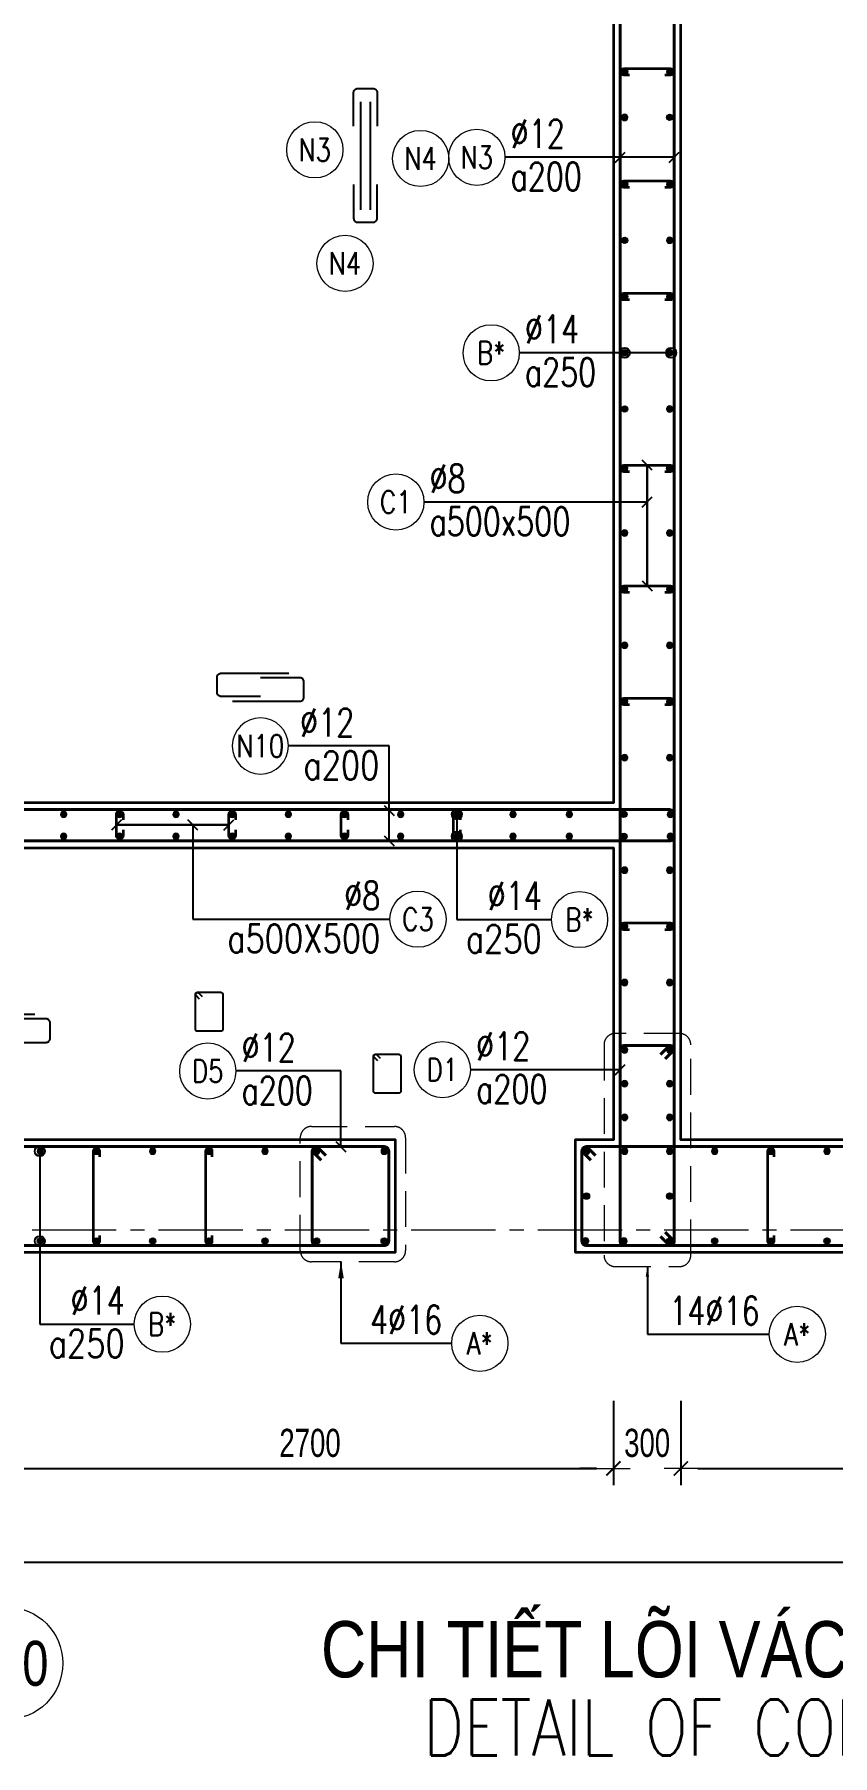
# Model space of a CAD drawing. Header units: millimetres. Extents: x 944027 to 981803, y -83026 to 82675.
# Drawn here: x 949995 to 953547, y -14038 to -6382 of the extents above; entities that cross this region are included whole.
import ezdxf
from ezdxf.enums import TextEntityAlignment as Align

# ---------------------------------------------------------------- set-up
doc = ezdxf.new("R2010")
doc.units = ezdxf.units.MM
doc.header["$MEASUREMENT"] = 0
for name, pattern in [('HIDDEN', [9.525, 6.35, -3.175]), ('HIDDEN2', [4.7625, 3.175, -1.5875]), ('HT_Dim Grid$0$CENTER2', [1.125, 0.75, -0.125, 0.125, -0.125]), ('HT_Grid$0$CENTER2', [1.125, 0.75, -0.125, 0.125, -0.125])]:
    doc.linetypes.add(name, pattern=pattern)
doc.layers.get('0').update_dxf_attribs({"lineweight": 20})
doc.layers.get('Defpoints').update_dxf_attribs({"color": 151, "lineweight": 9})
for name, color, linetype in [('Hidden', 9, 'HIDDEN'), ('Leader', 6, 'Continuous'), ('Ligature', 1, 'Continuous')]:
    doc.layers.add(name, color=color, linetype=linetype)
for name, color, linetype, lineweight in [('HT_Dim Grid$0$NDC_S_AXIS', 5, 'HT_Dim Grid$0$CENTER2', 13), ('HT_Dim Grid$0$NDC_S_SYMBOL', 1, 'Continuous', 15), ('HT_Dim Grid$0$NDC_S_TEXT SYMBOL', 7, 'Continuous', 20), ('HT_Grid$0$NDC_S_AXIS', 5, 'HT_Grid$0$CENTER2', 13), ('KC-LEADER', 153, 'Continuous', 18), ('KC-THEP', 6, 'Continuous', 40), ('NDC_S_ANNO', 7, 'Continuous', 20), ('NDC_S_DIM', 1, 'Continuous', 15), ('NDC_S_ENG TITLE', 3, 'Continuous', 20), ('NDC_S_HIDDEN', 8, 'HIDDEN2', 13), ('NDC_S_LEADER', 1, 'Continuous', 15), ('NDC_S_REBAR', 4, 'Continuous', 35), ('NDC_S_STIRRUP', 4, 'Continuous', 40), ('NDC_S_TEXT SYMBOL', 7, 'Continuous', 20), ('NDC_S_VN TEXT', 7, 'Continuous', 20), ('NDC_S_VN TITLE', 6, 'Continuous', 35), ('NDC_S_WALL', 6, 'Continuous', 35)]:
    doc.layers.add(name, color=color, linetype=linetype, lineweight=lineweight)
doc.styles.add('HT_Dim Grid$0$NDC_ANNO', font='', dxfattribs={"width": 0.8})
doc.styles.add('NDC_ANNO', font='', dxfattribs={"width": 0.8})
doc.styles.add('NDC_DIM', font='', dxfattribs={"width": 0.75})
doc.styles.add('NDC_EN TXT', font='romans.shx', dxfattribs={"width": 0.8})
doc.styles.add('NDC_VIE TXT', font='arial.ttf', dxfattribs={"width": 0.8})
doc.styles.get('HT_Dim Grid$0$NDC_ANNO').set_extended_font_data('Dotum')
doc.styles.get('NDC_ANNO').set_extended_font_data('Dotum')
doc.styles.get('NDC_DIM').set_extended_font_data('Dotum')
doc.dimstyles.new('NDC_dim_30', dxfattribs={"dimscale": 30, "dimtxt": 2.5, "dimasz": 1.5, "dimexe": 1.5, "dimexo": 2.5, "dimgap": 1, "dimtad": 1, "dimdec": 0, "dimzin": 0, "dimdsep": 46, "dimtxsty": 'NDC_DIM', "dimblk": 'DIMMARK', "dimcen": 0.09, "dimdle": 1.2, "dimclrd": 1, "dimclre": 1, "dimclrt": 3, "dimadec": 0, "dimazin": 0, "dimtfac": 1, "dimtdec": 0, "dimtix": 1, "dimtofl": 0, "dimtmove": 0, "dimatfit": 3, "dimfxl": 6, "dimfxlon": 1, "dimtolj": 1, "dimtzin": 0, "dimarcsym": 0})
doc.dimstyles.new('NDC_dim_50', dxfattribs={"dimscale": 50, "dimtxt": 2.5, "dimasz": 1.5, "dimexe": 1.5, "dimexo": 2.5, "dimgap": 1, "dimtad": 1, "dimdec": 0, "dimzin": 0, "dimdsep": 46, "dimtxsty": 'NDC_DIM', "dimblk": 'DIMMARK', "dimcen": 0.09, "dimdle": 1.2, "dimclrd": 1, "dimclre": 1, "dimclrt": 3, "dimadec": 0, "dimazin": 0, "dimtfac": 1, "dimtdec": 0, "dimtix": 1, "dimtofl": 0, "dimtmove": 0, "dimatfit": 3, "dimfxl": 6, "dimfxlon": 1, "dimtolj": 1, "dimtzin": 0, "dimarcsym": 0})

# ---------------------------------------------------------------- blocks, each defined once
blk = doc.blocks.new('THEP')
at = {"layer": 'KC-LEADER', "color": 6}
blk.add_circle((0, 0), 14, dxfattribs=at)
at = {"layer": 'KC-THEP'}
for p, q in [((-14, 0), (14, 0)), ((9.9, 9.9), (-9.9, -9.9)), ((-9.9, 9.9), (9.9, -9.9)), ((0, 14), (0, -14))]:
    blk.add_line(p, q, dxfattribs=at)
blk = doc.blocks.new('DIMMARK')
at = {"layer": 'NDC_S_DIM', "color": 1}
blk.add_line((-1.5, 0), (1, 0), dxfattribs=at)
at = {"layer": 'NDC_S_DIM', "color": 2, "const_width": 0.1}
blk.add_lwpolyline([(-0.42, -0.42), (0.42, 0.42)], dxfattribs=at)
blk = doc.blocks.new('*U10')
blk.add_circle((2.5, 0), 2.5)
at = {"layer": 'NDC_S_VN TEXT', "color": 3, "style": 'NDC_EN TXT'}
for tag, width, p in [('DK2', 0.75, (-0.85, 0.85)), ('KC2', 0.8, (-0.85, -2.97))]:
    blk.add_attdef(tag, text='', height=2.5, dxfattribs=dict(at, width=width)).set_placement(p, align=Align.RIGHT)
at = {"layer": 'NDC_S_VN TEXT', "color": 7, "style": 'NDC_EN TXT', "width": 0.8}
blk.add_attdef('SH3', text='', height=2, dxfattribs=at).set_placement((2.5, 0), align=Align.MIDDLE)
blk = doc.blocks.new('*U11')
blk.add_circle((-2.5, 0), 2.5)
at = {"layer": 'NDC_S_VN TEXT', "color": 3, "style": 'NDC_EN TXT', "width": 0.75}
for tag, p in [('DK1', (0.5, 0.85)), ('KC1', (0.5, -2.97))]:
    blk.add_attdef(tag, p, '', height=2.5, dxfattribs=at)
at = {"layer": 'NDC_S_VN TEXT', "color": 7, "style": 'NDC_EN TXT', "width": 0.8}
blk.add_attdef('SH2', text='', height=2, dxfattribs=at).set_placement((-2.5, 0), align=Align.MIDDLE)
blk = doc.blocks.new('A$C7BC65A55')
at = {"layer": 'Ligature'}
for p, q in [((-15.2, 372, 0), (-15.2, 38.5, 0)), ((15.2, 372, 0), (15.2, 38.5, 0))]:
    blk.add_line(p, q, dxfattribs=at)
for points in [[(-36.2, 296.5), (-36.2, 400.9, -0.414214), (-24, 413.1), (24, 413.1, -0.414214), (36.2, 400.9), (36.2, 296.5)], [(-36.2, 116.5), (-36.2, 12.2, 0.414214), (-24, 0), (24, 0, 0.414214), (36.2, 12.2), (36.2, 116.5)]]:
    blk.add_lwpolyline(points, format="xyb", dxfattribs=at)
blk = doc.blocks.new('*U12')
blk.add_circle((-2.5, 0), 2.5)
at = {"layer": 'NDC_S_VN TEXT', "color": 3, "style": 'NDC_EN TXT', "width": 0.75}
for tag, p in [('DK1', (0.5, 0.85)), ('KC1', (0.5, -2.97))]:
    blk.add_attdef(tag, p, '', height=2.5, dxfattribs=at)
at = {"layer": 'NDC_S_VN TEXT', "color": 7, "style": 'NDC_EN TXT', "width": 0.8}
blk.add_attdef('SH2', text='', height=2, dxfattribs=at).set_placement((-2.5, 0), align=Align.MIDDLE)
blk = doc.blocks.new('*U9')
blk.add_circle((2.5, 0), 2.5)
at = {"layer": 'NDC_S_VN TEXT', "color": 3, "style": 'NDC_EN TXT', "width": 0.75}
blk.add_attdef('DK2', text='', height=2.5, dxfattribs=at).set_placement((-0.85, 0.85), align=Align.RIGHT)
at = {"layer": 'NDC_S_VN TEXT', "color": 7, "style": 'NDC_EN TXT', "width": 0.8}
blk.add_attdef('SH3', text='', height=2, dxfattribs=at).set_placement((2.5, 0), align=Align.MIDDLE)
blk = doc.blocks.new('A$C72321851')
at = {"layer": 'Ligature'}
for points in [[(-60.9, -129.3), (-60.9, 170.9, -0.414214), (-43.3, 188.5), (25.8, 188.5, -0.414214), (43.4, 170.9), (43.4, -4.3)], [(-39.7, -4.3), (-39.7, -179.5, 0.414214), (-22.1, -197.1), (47, -197.1, 0.414214), (64.6, -179.5), (64.6, 120.7)]]:
    blk.add_lwpolyline(points, format="xyb", dxfattribs=at)
blk = doc.blocks.new('*D436')
at = {"layer": 'Defpoints', "color": 0, "ltscale": 200, "transparency": 16777216}
for p in [(952571.5, -10878.1), (952871.5, -10878.1), (952871.5, -12760.4)]:
    blk.add_point(p, dxfattribs=at)
at = {"layer": 'NDC_S_DIM', "color": 1, "lineweight": -2, "ltscale": 200, "transparency": 16777216}
for p, q in [((952571.5, -12460.4), (952571.5, -12835.4)), ((952871.5, -12460.4), (952871.5, -12835.4)), ((952496.5, -12760.4), (952421.5, -12760.4)), ((952946.5, -12760.4), (953021.5, -12760.4))]:
    blk.add_line(p, q, dxfattribs=at)
at = {"layer": 'NDC_S_DIM', "color": 1, "lineweight": -2, "ltscale": 200, "transparency": 16777216, "xscale": 75, "yscale": 75, "zscale": 75}
blk.add_blockref('DIMMARK', (952571.5, -12760.4), dxfattribs=at)
at = {"layer": 'NDC_S_DIM', "color": 1, "lineweight": -2, "ltscale": 200, "transparency": 16777216, "xscale": 75, "yscale": 75, "zscale": 75, "rotation": 180}
blk.add_blockref('DIMMARK', (952871.5, -12760.4), dxfattribs=at)
at = {"layer": 'NDC_S_DIM', "color": 3, "ltscale": 200, "transparency": 16777216, "insert": (952721.5, -12647.8), "char_height": 125, "attachment_point": 5, "style": 'NDC_DIM'}
blk.add_mtext('\\A1;300', dxfattribs=at)
blk = doc.blocks.new('*D437')
at = {"layer": 'Defpoints', "color": 0, "ltscale": 200, "transparency": 16777216}
for p in [(952871.5, -10878.1), (958671.5, -10878.1), (958671.5, -12760.4)]:
    blk.add_point(p, dxfattribs=at)
at = {"layer": 'NDC_S_DIM', "color": 1, "lineweight": -2, "ltscale": 200, "transparency": 16777216}
for p, q in [((952871.5, -12460.4), (952871.5, -12835.4)), ((958671.5, -12460.4), (958671.5, -12835.4)), ((952946.5, -12760.4), (958596.5, -12760.4))]:
    blk.add_line(p, q, dxfattribs=at)
at = {"layer": 'NDC_S_DIM', "color": 1, "lineweight": -2, "ltscale": 200, "transparency": 16777216, "xscale": 75, "yscale": 75, "zscale": 75, "rotation": 180}
blk.add_blockref('DIMMARK', (952871.5, -12760.4), dxfattribs=at)
at = {"layer": 'NDC_S_DIM', "color": 1, "lineweight": -2, "ltscale": 200, "transparency": 16777216, "xscale": 75, "yscale": 75, "zscale": 75}
blk.add_blockref('DIMMARK', (958671.5, -12760.4), dxfattribs=at)
at = {"layer": 'NDC_S_DIM', "color": 3, "ltscale": 200, "transparency": 16777216, "insert": (955771.5, -12647.8), "char_height": 125, "attachment_point": 5, "style": 'NDC_DIM'}
blk.add_mtext('\\A1;5800', dxfattribs=at)
blk = doc.blocks.new('*U21')
at = {"layer": 'HT_Dim Grid$0$NDC_S_SYMBOL'}
blk.add_line((0, 5), (0, 9), dxfattribs=at)
blk.add_circle((0, 0), 5, dxfattribs=at)
at = {"layer": 'HT_Dim Grid$0$NDC_S_TEXT SYMBOL', "color": 7, "style": 'HT_Dim Grid$0$NDC_ANNO', "width": 0.8}
blk.add_attdef('GRID', text='', height=4, dxfattribs=at).set_placement((0, 0), align=Align.MIDDLE)
blk = doc.blocks.new('*D430')
at = {"layer": 'Defpoints', "color": 0, "ltscale": 200, "transparency": 16777216}
for p in [(952571.5, -11299.3), (949871.5, -11919.9), (952571.5, -12760.4)]:
    blk.add_point(p, dxfattribs=at)
at = {"layer": 'NDC_S_DIM', "color": 1, "lineweight": -2, "ltscale": 200, "transparency": 16777216}
for p, q in [((949871.5, -12460.4), (949871.5, -12835.4)), ((952571.5, -12460.4), (952571.5, -12835.4)), ((949946.5, -12760.4), (952496.5, -12760.4))]:
    blk.add_line(p, q, dxfattribs=at)
at = {"layer": 'NDC_S_DIM', "color": 1, "lineweight": -2, "ltscale": 200, "transparency": 16777216, "xscale": 75, "yscale": 75, "zscale": 75, "rotation": 180}
blk.add_blockref('DIMMARK', (949871.5, -12760.4), dxfattribs=at)
at = {"layer": 'NDC_S_DIM', "color": 1, "lineweight": -2, "ltscale": 200, "transparency": 16777216, "xscale": 75, "yscale": 75, "zscale": 75}
blk.add_blockref('DIMMARK', (952571.5, -12760.4), dxfattribs=at)
at = {"layer": 'NDC_S_DIM', "color": 3, "ltscale": 200, "transparency": 16777216, "insert": (951221.5, -12647.8), "char_height": 125, "attachment_point": 5, "style": 'NDC_DIM'}
blk.add_mtext('\\A1;2700', dxfattribs=at)
blk = doc.blocks.new('*D431')
at = {"layer": 'Defpoints', "color": 0, "ltscale": 200, "transparency": 16777216}
for p in [(958671.5, -11420.5), (949871.5, -11919.9), (958671.5, -13177.5)]:
    blk.add_point(p, dxfattribs=at)
at = {"layer": 'NDC_S_DIM', "color": 1, "lineweight": -2, "ltscale": 200, "transparency": 16777216}
for p, q in [((949871.5, -12877.5), (949871.5, -13252.5)), ((958671.5, -12877.5), (958671.5, -13252.5)), ((949946.5, -13177.5), (958596.5, -13177.5))]:
    blk.add_line(p, q, dxfattribs=at)
at = {"layer": 'NDC_S_DIM', "color": 1, "lineweight": -2, "ltscale": 200, "transparency": 16777216, "xscale": 75, "yscale": 75, "zscale": 75, "rotation": 180}
blk.add_blockref('DIMMARK', (949871.5, -13177.5), dxfattribs=at)
at = {"layer": 'NDC_S_DIM', "color": 1, "lineweight": -2, "ltscale": 200, "transparency": 16777216, "xscale": 75, "yscale": 75, "zscale": 75}
blk.add_blockref('DIMMARK', (958671.5, -13177.5), dxfattribs=at)
at = {"layer": 'NDC_S_DIM', "color": 3, "ltscale": 200, "transparency": 16777216, "insert": (954271.5, -13064.9), "char_height": 125, "attachment_point": 5, "style": 'NDC_DIM'}
blk.add_mtext('\\A1;8800', dxfattribs=at)
blk = doc.blocks.new('Drawing name_symbol')
at = {"layer": 'NDC_S_ENG TITLE', "style": 'NDC_EN TXT', "width": 0.8}
blk.add_attdef('SECTDET1', text='', height=5, dxfattribs=at).set_placement((0, 1.01), align=Align.CENTER)
at = {"layer": 'NDC_S_TEXT SYMBOL', "lineweight": 25, "style": 'NDC_ANNO', "width": 0.8}
blk.add_attdef('SSCALE', text='', height=2.5, dxfattribs=at).set_placement((0, -4), align=Align.CENTER)
at = {"layer": 'NDC_S_VN TITLE', "style": 'NDC_VIE TXT', "width": 0.8}
blk.add_attdef('SECTDET2', text='', height=5, dxfattribs=at).set_placement((0, 7.97), align=Align.CENTER)

msp = doc.modelspace()

# ---------------------------------------------------------------- linework, layer by layer
for centre in [(951242.8, -6895.2), (951713.7, -6933.4), (951377.2, -7400.2)]:
    msp.add_circle(centre, 125)
at = {"layer": 'HT_Grid$0$NDC_S_AXIS', "ltscale": 500}
msp.add_line((944922.1, -11699.3), (960215.5, -11699.3), dxfattribs=at)
at = {"layer": 'Ligature'}
for points in [[(950730.4, -10672.6), (950714.4, -10656.6, -0.668179), (950720.2, -10642.7), (950824.9, -10642.7, -0.414214), (950833, -10650.8), (950833, -10808, -0.414214), (950824.9, -10816.1), (950720.2, -10816.1, -0.414214), (950712.1, -10808), (950712.1, -10650.8, -0.668179), (950726, -10645.1), (950742, -10661)], [(951522.6, -10947.9), (951506.7, -10931.9, -0.668179), (951512.4, -10918), (951617.1, -10918, -0.414214), (951625.2, -10926.2), (951625.2, -11083.3, -0.414214), (951617.1, -11091.4), (951512.4, -11091.4, -0.414214), (951504.3, -11083.3), (951504.3, -10926.2, -0.668179), (951518.2, -10920.4), (951534.2, -10936.3)]]:
    msp.add_lwpolyline(points, format="xyb", dxfattribs=at)
at = {"layer": 'NDC_S_HIDDEN', "ltscale": 50}
for points in [[(952579.6, -11862.4), (952865.7, -11862.4, 0.414214), (952915.7, -11812.4), (952915.7, -10875.9, 0.414214), (952865.7, -10825.9), (952579.6, -10825.9, 0.414214), (952529.6, -10875.9), (952529.6, -11812.4, 0.414214)], [(951228.1, -11239.4), (951596.7, -11239.4, -0.414214), (951646.7, -11289.4), (951646.7, -11791.4, -0.414214), (951596.7, -11841.4), (951228.1, -11841.4, -0.414214), (951178.1, -11791.4), (951178.1, -11289.4, -0.414214)]]:
    msp.add_lwpolyline(points, format="xyb", close=True, dxfattribs=at)
at = {"layer": 'NDC_S_REBAR'}
for points in [[(952643, -6563), (952618, -6563, -1), (952618, -6533), (952825.1, -6533, -1), (952825.1, -6563), (952800.1, -6563)], [(952643, -7063), (952618, -7063, -1), (952618, -7033), (952825.1, -7033, -1), (952825.1, -7063), (952800.1, -7063)], [(952643, -7563), (952618, -7563, -1), (952618, -7533), (952825.1, -7533, -1), (952825.1, -7563), (952800.1, -7563)], [(952643, -8327.4), (952618, -8327.4, -1), (952618, -8297.4), (952825.1, -8297.4, -1), (952825.1, -8327.4), (952800.1, -8327.4)], [(952643, -8864.3), (952618, -8864.3, -1), (952618, -8834.3), (952825, -8834.3, -1), (952825, -8864.3), (952800, -8864.3)], [(952643, -9364.3), (952618, -9364.3, -1), (952618, -9334.3), (952825, -9334.3, -1), (952825, -9364.3), (952800, -9364.3)], [(950390, -9920.5), (950390, -9945.5, -1), (950360, -9945.5), (950360, -9851.1, -1), (950390, -9851.1), (950390, -9876.1)], [(950890, -9920.5), (950890, -9945.5, -1), (950860, -9945.5), (950860, -9851.1, -1), (950890, -9851.1), (950890, -9876.1)], [(951390, -9920.5), (951390, -9945.5, -1), (951360, -9945.5), (951360, -9851.1, -1), (951390, -9851.1), (951390, -9876.1)], [(951890, -9920.5), (951890, -9945.5, -1), (951860, -9945.5), (951860, -9851.1, -1), (951890, -9851.1), (951890, -9876.1)], [(952643, -10364.3), (952618, -10364.3, -1), (952618, -10334.3), (952825, -10334.3, -1), (952825, -10364.3), (952800, -10364.3)], [(950286.6, -11374.3), (950286.6, -11349.3, 1), (950256.6, -11349.3), (950256.6, -11749.3, 1), (950286.6, -11749.3), (950286.6, -11724.3)], [(950786.6, -11374.3), (950786.6, -11349.3, 1), (950756.6, -11349.3), (950756.6, -11749.3, 1), (950786.6, -11749.3), (950786.6, -11724.3)], [(953286.6, -11374.3), (953286.6, -11349.3, 1), (953256.6, -11349.3), (953256.6, -11749.3, 1), (953286.6, -11749.3), (953286.6, -11724.3)]]:
    msp.add_lwpolyline(points, format="xyb", dxfattribs=at)
at = {"layer": 'NDC_S_STIRRUP'}
for points in [[(952801.5, -11709.3), (952841.5, -11749.3, -0.414214), (952821.5, -11769.3), (952621.5, -11769.3, -0.414214), (952601.5, -11749.3), (952601.5, -2649.3, -0.414214), (952621.5, -2629.3), (952821.5, -2629.3, -0.414214), (952841.5, -2649.3), (952841.5, -11749.3, -0.414214), (952821.5, -11769.3), (952781.5, -11729.3)], [(948691.5, -9890.2), (948651.5, -9850.2, -0.414214), (948671.5, -9830.2), (952821.5, -9830.2, -0.414214), (952841.5, -9850.2), (952841.5, -9949.3, -0.414214), (952821.5, -9969.3), (948671.5, -9969.3, -0.414214), (948651.5, -9949.3), (948651.5, -9850.2, -0.414214), (948671.5, -9830.2), (948711.5, -9870.2)], [(952801.6, -10939.3), (952841.6, -10899.3, 0.414214), (952821.6, -10879.3), (952621.6, -10879.3, 0.414214), (952601.6, -10899.3), (952601.5, -11749.3, 0.414214), (952621.5, -11769.3), (952821.5, -11769.3, 0.414214), (952841.5, -11749.3), (952841.6, -10899.3, 0.414214), (952821.6, -10879.3), (952781.6, -10919.3)], [(946961.5, -11369.2), (946921.5, -11329.2, 0.414214), (946901.5, -11349.2), (946901.5, -11749.2, 0.414214), (946921.5, -11769.2), (951551.5, -11769.3, 0.414214), (951571.5, -11749.3), (951571.5, -11349.3, 0.414214), (951551.5, -11329.3), (946921.5, -11329.2, 0.414214), (946901.5, -11349.2), (946941.5, -11389.2)], [(951291.5, -11369.3), (951251.5, -11329.3, 0.414214), (951231.5, -11349.3), (951231.5, -11749.3, 0.414214), (951251.5, -11769.3), (951551.5, -11769.3, 0.414214), (951571.5, -11749.3), (951571.5, -11349.3, 0.414214), (951551.5, -11329.3), (951251.5, -11329.3, 0.414214), (951231.5, -11349.3), (951271.5, -11389.3)], [(952491.4, -11369.3), (952451.4, -11329.3, 0.414214), (952431.4, -11349.3), (952431.4, -11749.3, 0.414214), (952451.4, -11769.3), (958621.5, -11769.3, 0.414214), (958641.5, -11749.3), (958641.5, -11349.3, 0.414214), (958621.5, -11329.3), (952451.4, -11329.3, 0.414214), (952431.4, -11349.3), (952471.4, -11389.3)]]:
    msp.add_lwpolyline(points, format="xyb", dxfattribs=at)
at = {"layer": 'NDC_S_WALL', "ltscale": 10}
for points in [[(946871.5, -2599.3), (946871.5, -11799.3), (951601.5, -11799.3), (951601.5, -11299.3), (948921.5, -11299.3), (948921.5, -9999.3), (952571.5, -9999.3), (952571.5, -11299.3), (952401.5, -11299.3), (952401.5, -11799.3), (958671.5, -11799.3)], [(952571.5, -4399.3), (952571.5, -9799.3), (948621.5, -9799.3), (948621.5, -11299.3), (947171.5, -11299.3), (947171.5, -4399.3)], [(958671.5, -11299.3), (952871.5, -11299.3), (952871.5, -5449.3), (955671.5, -5449.3)]]:
    msp.add_lwpolyline(points, dxfattribs=at)

# ---------------------------------------------------------------- block references
at = {"layer": 'Hidden', "xscale": 1.44, "yscale": 1.44, "zscale": 1.44}
msp.add_blockref('A$C7BC65A55', (951467.8, -7217.5, 0), dxfattribs=at)
at = {"layer": 'HT_Dim Grid$0$NDC_S_AXIS', "xscale": 50, "yscale": 50, "zscale": 50}
msp.add_blockref('*U21', (949871.5, -13627.5), dxfattribs=at).add_auto_attribs({'GRID': 'X20'})
at = {"layer": 'KC-THEP'}
for p, rotation in [((952621.5, -6548), 189.6685644363809), ((952821.5, -6750.8), 189.6685644363809), ((952621.5, -7048), 189.6685644363809), ((952621.5, -7298), 189.6685644363809), ((952621.5, -7548), 189.6685644363809), ((952621.5, -7798), 189.6685644363809), ((952621.5, -8048), 189.6685644363809), ((952821.5, -8312.1), 189.6685644363809), ((952617.9, -9851.1), 189.6685644363809), ((952617.9, -9948.6), 189.6685644363809), ((952451.4, -11549.3), 9.668564436380946), ((952451.4, -11549.3), 9.668564436380946), ((952821.5, -11549.3), 9.668564436380946), ((952821.5, -11549.3), 9.668564436380946), ((950021.6, -11749.3), 189.6685644363809), ((950271.6, -11749.3), 189.6685644363809), ((950521.6, -11749.3), 189.6685644363809), ((950771.6, -11749.3), 189.6685644363809), ((951021.6, -11749.3), 189.6685644363809), ((951251.5, -11749.3), 189.6685644363809), ((951551.5, -11749.3), 189.6685644363809), ((952821.5, -11749.3), 189.6685644363809), ((952821.5, -11749.3), 189.6685644363809), ((953021.6, -11749.3), 189.6685644363809), ((953271.6, -11749.3), 189.6685644363809), ((953521.6, -11749.3), 189.6685644363809)]:
    msp.add_blockref('THEP', p, dxfattribs=dict(at, rotation=rotation))
at = {"layer": 'KC-THEP', "xscale": -1}
for p, rotation in [((952821.5, -6547.7), 350.3314355636191), ((952621.5, -6751.1), 350.3314355636191), ((952821.5, -7047.7), 350.3314355636191), ((952821.5, -7297.7), 350.3314355636191), ((952821.5, -7547.7), 350.3314355636191), ((952821.5, -7797.7), 350.3314355636191), ((952821.5, -8047.7), 350.3314355636191), ((952621.5, -8312.4), 350.3314355636191), ((952621.5, -8599.3), 350.3314355636191), ((952821.5, -8599.3), 350.3314355636191), ((952621.5, -8849.3), 350.3314355636191), ((952821.5, -8849.3), 350.3314355636191), ((952621.5, -9099.3), 350.3314355636191), ((952821.5, -9099.3), 350.3314355636191), ((952621.5, -9349.3), 350.3314355636191), ((952821.5, -9349.3), 350.3314355636191), ((952621.5, -9599.3), 350.3314355636191), ((952821.5, -9599.3), 350.3314355636191), ((950125, -9851.1), 170.331435563619), ((950375, -9851.1), 170.331435563619), ((950625, -9851.1), 170.331435563619), ((950875, -9851.1), 170.331435563619), ((951125, -9851.1), 170.331435563619), ((951375, -9851.1), 170.331435563619), ((951625, -9851.1), 170.331435563619), ((951875, -9851.1), 170.331435563619), ((952125, -9851.1), 170.331435563619), ((952375, -9851.1), 170.331435563619), ((952825, -9851.1), 170.331435563619), ((950125, -9948.6), 170.331435563619), ((950375, -9948.6), 170.331435563619), ((950625, -9948.6), 170.331435563619), ((950875, -9948.6), 170.331435563619), ((951125, -9948.6), 170.331435563619), ((951375, -9948.6), 170.331435563619), ((951625, -9948.6), 170.331435563619), ((951875, -9948.6), 170.331435563619), ((952125, -9948.6), 170.331435563619), ((952375, -9948.6), 170.331435563619), ((952825, -9948.6), 170.331435563619), ((952621.5, -10099.3), 350.3314355636191), ((952821.5, -10099.3), 350.3314355636191), ((952621.5, -10349.3), 350.3314355636191), ((952821.5, -10349.3), 350.3314355636191), ((952621.5, -10599.3), 350.3314355636191), ((952821.5, -10599.3), 350.3314355636191), ((952621.5, -10899.3), 350.3314355636191), ((952821.5, -10899.3), 350.3314355636191), ((952621.5, -11049.3), 350.3314355636191), ((952821.5, -11049.3), 350.3314355636191), ((952621.5, -11199.3), 350.3314355636191), ((952821.5, -11199.3), 350.3314355636191), ((950021.6, -11349.3), 350.3314355636191), ((950271.6, -11349.3), 350.3314355636191), ((950521.6, -11349.3), 350.3314355636191), ((950771.6, -11349.3), 350.3314355636191), ((951021.6, -11349.3), 350.3314355636191), ((951251.5, -11349.3), 350.3314355636191), ((951551.5, -11349.3), 350.3314355636191), ((952451.4, -11349.3), 350.3314355636191), ((952451.4, -11349.3), 350.3314355636191), ((952621.5, -11349.3), 350.3314355636191), ((952621.5, -11349.3), 350.3314355636191), ((952821.5, -11349.3), 350.3314355636191), ((952821.5, -11349.3), 350.3314355636191), ((953021.6, -11349.3), 350.3314355636191), ((953271.6, -11349.3), 350.3314355636191), ((953521.6, -11349.3), 350.3314355636191), ((952447.9, -11749.3), 350.3314355636191), ((952447.9, -11749.3), 350.3314355636191), ((952618, -11749.3), 350.3314355636191), ((952618, -11749.3), 350.3314355636191)]:
    msp.add_blockref('THEP', p, dxfattribs=dict(at, rotation=rotation))
at = {"layer": 'Leader', "xscale": -1, "rotation": 270.0000000000001}
for p in [(951005.8, -9287.2), (949876.5, -10804.4)]:
    msp.add_blockref('A$C72321851', p, dxfattribs=at)
at = {"layer": 'NDC_S_ANNO'}
ref = msp.add_blockref('Drawing name_symbol', (953831.1, -14088.5), dxfattribs=dict(at, xscale=50, yscale=50, zscale=50))
ref.add_attrib('SECTDET1', 'DETAIL OF CORE WALL HT-CW3', dxfattribs={"layer": 'NDC_S_ENG TITLE', "height": 250, "style": 'NDC_EN TXT', "width": 0.8}).set_placement((953831.1, -14037.9), align=Align.CENTER)
ref.add_attrib('SECTDET2', 'CHI TIẾT LÕI VÁCH HT-CW3 TẦNG 20F', dxfattribs={"layer": 'NDC_S_VN TITLE', "height": 250, "style": 'NDC_VIE TXT', "width": 0.8}).set_placement((953831.1, -13690), align=Align.CENTER)
at = {"layer": 'NDC_S_VN TEXT', "xscale": 50, "yscale": 50, "zscale": 50}
for name, p, values in [('*U11', (952088.7, -6928.2), {'SH2': 'N3', 'DK1': '%%C12', 'KC1': 'a200'}), ('*U11', (952152.6, -7798), {'SH2': 'B*', 'DK1': '%%C14', 'KC1': 'a250'}), ('*U12', (951728.2, -8461.8), {'SH2': 'C1', 'DK1': '%%c8', 'KC1': 'a500x500'}), ('*U10', (951576.9, -10317.4), {'SH3': 'C3', 'DK2': '%%c8', 'KC2': 'a500X500'}), ('*U10', (952295.6, -10319), {'SH3': 'B*', 'DK2': '%%C14', 'KC2': 'a250'}), ('*U11', (950891.7, -10993), {'SH2': 'D5', 'DK1': '%%C12', 'KC1': 'a200'}), ('*U11', (951935.5, -10986.9), {'SH2': 'D1', 'DK1': '%%C12', 'KC1': 'a200'}), ('*U10', (950439.5, -12119), {'SH3': 'B*', 'DK2': '%%C14', 'KC2': 'a250'}), ('*U9', (953264.5, -12163.9), {'SH3': 'A*', 'DK2': '14%%C16'}), ('*U9', (951852.1, -12204), {'SH3': 'A*', 'DK2': '4%%C16'})]:
    msp.add_blockref(name, p, dxfattribs=at).add_auto_attribs(values)
at = {"layer": 'NDC_S_VN TEXT'}
ref = msp.add_blockref('*U10', (951125.8, -9546.8), dxfattribs=dict(at, xscale=-50, yscale=50, zscale=50))
ref.add_attrib('SH3', 'N10', dxfattribs={"color": 7, "height": 100, "style": 'NDC_EN TXT', "width": 0.8}).set_placement((951000.8, -9546.8), align=Align.MIDDLE)
ref.add_attrib('DK2', '%%C12', dxfattribs={"color": 3, "height": 125, "style": 'NDC_EN TXT', "width": 0.75}).set_placement((951418.3, -9504.5), align=Align.RIGHT)
ref.add_attrib('KC2', 'a200', dxfattribs={"color": 3, "height": 125, "style": 'NDC_EN TXT', "width": 0.8}).set_placement((951530.2, -9695.4), align=Align.RIGHT)

# ---------------------------------------------------------------- texts
at = {"layer": 'NDC_S_VN TEXT', "color": 7, "style": 'NDC_EN TXT', "width": 0.8}
for tag, p in [('N3', (951242.8, -6895.2)), ('N4', (951713.7, -6933.4)), ('N4', (951377.2, -7400.2))]:
    msp.add_attdef(tag, text='3', height=100, dxfattribs=at).set_placement(p, align=Align.MIDDLE)

# ---------------------------------------------------------------- dimensions: what is measured, and where the dimension line sits
at = {"layer": 'NDC_S_DIM', "ltscale": 200}
for base, p1, p2, picture, middle in [((952871.5, -12760.4), (952571.5, -10878.1), (952871.5, -10878.1), '*D436', (952721.5, -12647.8)), ((958671.5, -12760.4), (952871.5, -10878.1), (958671.5, -10878.1), '*D437', (955771.5, -12647.8)), ((952571.5, -12760.4), (949871.5, -11919.9), (952571.5, -11299.3), '*D430', (951221.5, -12647.8)), ((958671.5, -13177.5), (949871.5, -11919.9), (958671.5, -11420.5), '*D431', (954271.5, -13064.9))]:
    dim = msp.add_linear_dim(base=base, p1=p1, p2=p2, dimstyle='NDC_dim_50', override={"dimtmove": 1}, dxfattribs=at)
    dim.commit()
    dim.dimension.update_dxf_attribs({"geometry": picture, "text_midpoint": middle})

# ---------------------------------------------------------------- leaders
at = {"layer": 'NDC_S_LEADER'}
for points, dimstyle, override in [([(952841.5, -6928.4), (952088.7, -6928.4)], 'NDC_dim_30', {"dimtad": 0, "dimldrblk": 'Oblique'}), ([(952601.5, -6928.4), (952088.7, -6928.4)], 'NDC_dim_30', {"dimtad": 0, "dimldrblk": 'Oblique'}), ([(952828.5, -7798), (952152.6, -7798)], 'NDC_dim_30', {"dimtad": 0, "dimldrblk": 'Origin'}), ([(952621.5, -7798), (952152.6, -7798)], 'NDC_dim_30', {"dimtad": 0, "dimldrblk": 'Origin'}), ([(952721.5, -8297.4), (952721.5, -8834.3)], 'NDC_dim_30', {"dimtad": 0, "dimldrblk": 'Oblique'}), ([(952721.5, -8834.3), (952721.5, -8297.4)], 'NDC_dim_30', {"dimtad": 0, "dimldrblk": 'Oblique'}), ([(952721.5, -8461.8), (951728.2, -8461.8)], 'NDC_dim_30', {"dimtad": 0, "dimldrblk": 'Oblique'}), ([(951573.3, -9969.3), (951573.3, -9547), (951125.8, -9547)], 'NDC_dim_30', {"dimgap": 1, "dimtad": 0, "dimldrblk": 'Oblique'}), ([(951573.3, -9833.6), (951573.3, -9547), (951125.8, -9547)], 'NDC_dim_30', {"dimtad": 0, "dimldrblk": 'Oblique'}), ([(950360, -9898.3), (950860, -9898.3)], 'NDC_dim_30', {"dimtad": 0, "dimldrblk": 'Oblique'}), ([(950860, -9898.3), (950360, -9898.3)], 'NDC_dim_30', {"dimtad": 0, "dimldrblk": 'Oblique'}), ([(950700.1, -9898.3), (950700.1, -10317.4), (951576.9, -10317.4)], 'NDC_dim_30', {"dimtad": 0, "dimldrblk": 'Oblique'}), ([(951875, -9850.8), (951875, -10319.2), (952295.6, -10319.2)], 'NDC_dim_30', {"dimgap": 1, "dimtad": 0, "dimldrblk": 'Origin'}), ([(951875, -9949.3), (951875, -10319.2), (952295.6, -10319.2)], 'NDC_dim_30', {"dimgap": 1, "dimtad": 0, "dimldrblk": 'Origin'}), ([(951358.8, -11329.3), (951358.8, -10992.3), (950891.7, -10992.3)], 'NDC_dim_30', {"dimtad": 0, "dimldrblk": 'Oblique'}), ([(952601.5, -10986.9), (951933.5, -10986.9)], 'NDC_dim_30', {"dimtad": 0, "dimldrblk": 'Oblique'}), ([(950018.9, -11349.3), (950018.9, -12119.2), (950439.5, -12119.2)], 'NDC_dim_30', {"dimgap": 1, "dimtad": 0, "dimldrblk": 'Origin'}), ([(950018.9, -11749.3), (950018.9, -12119.2), (950439.5, -12119.2)], 'NDC_dim_30', {"dimgap": 1, "dimtad": 0, "dimldrblk": 'Origin'}), ([(951359.3, -11840.1), (951359.3, -12204), (951852.1, -12204)], 'NDC_dim_50', {"dimgap": 1, "dimtad": 0}), ([(952722.6, -11862.4), (952722.6, -12163.9), (953264.5, -12163.9)], 'NDC_dim_30', {"dimtad": 0})]:
    msp.add_leader(points, dimstyle=dimstyle, override=override, dxfattribs=at)

doc.saveas('drawing.dxf')
